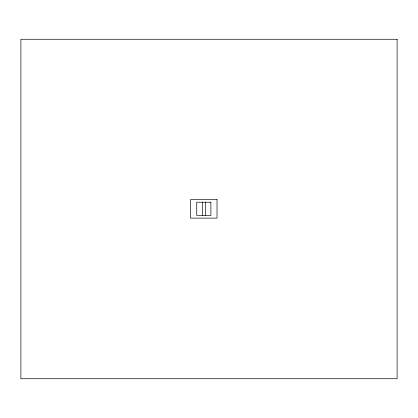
<?xml version="1.0" encoding="UTF-8"?>
<svg xmlns="http://www.w3.org/2000/svg" width="418" height="418" viewBox="0 0 418 418"><rect width="100%" height="100%" fill="white"/><g stroke="black" fill="none" stroke-linecap="round" stroke-linejoin="round"><path stroke-width="0.63" d="M205.625 202.218L205.625 215.463M202.343 202.218L202.343 215.463M397.1 39.271L20.9 39.271L20.9 378.729L397.1 378.729L397.1 39.271M217.026 199.558L190.629 199.558L190.629 218.123L217.026 218.123L217.026 199.558M210.891 202.218L196.737 202.218L196.737 215.463L210.891 215.463L210.891 202.218"/></g></svg>
